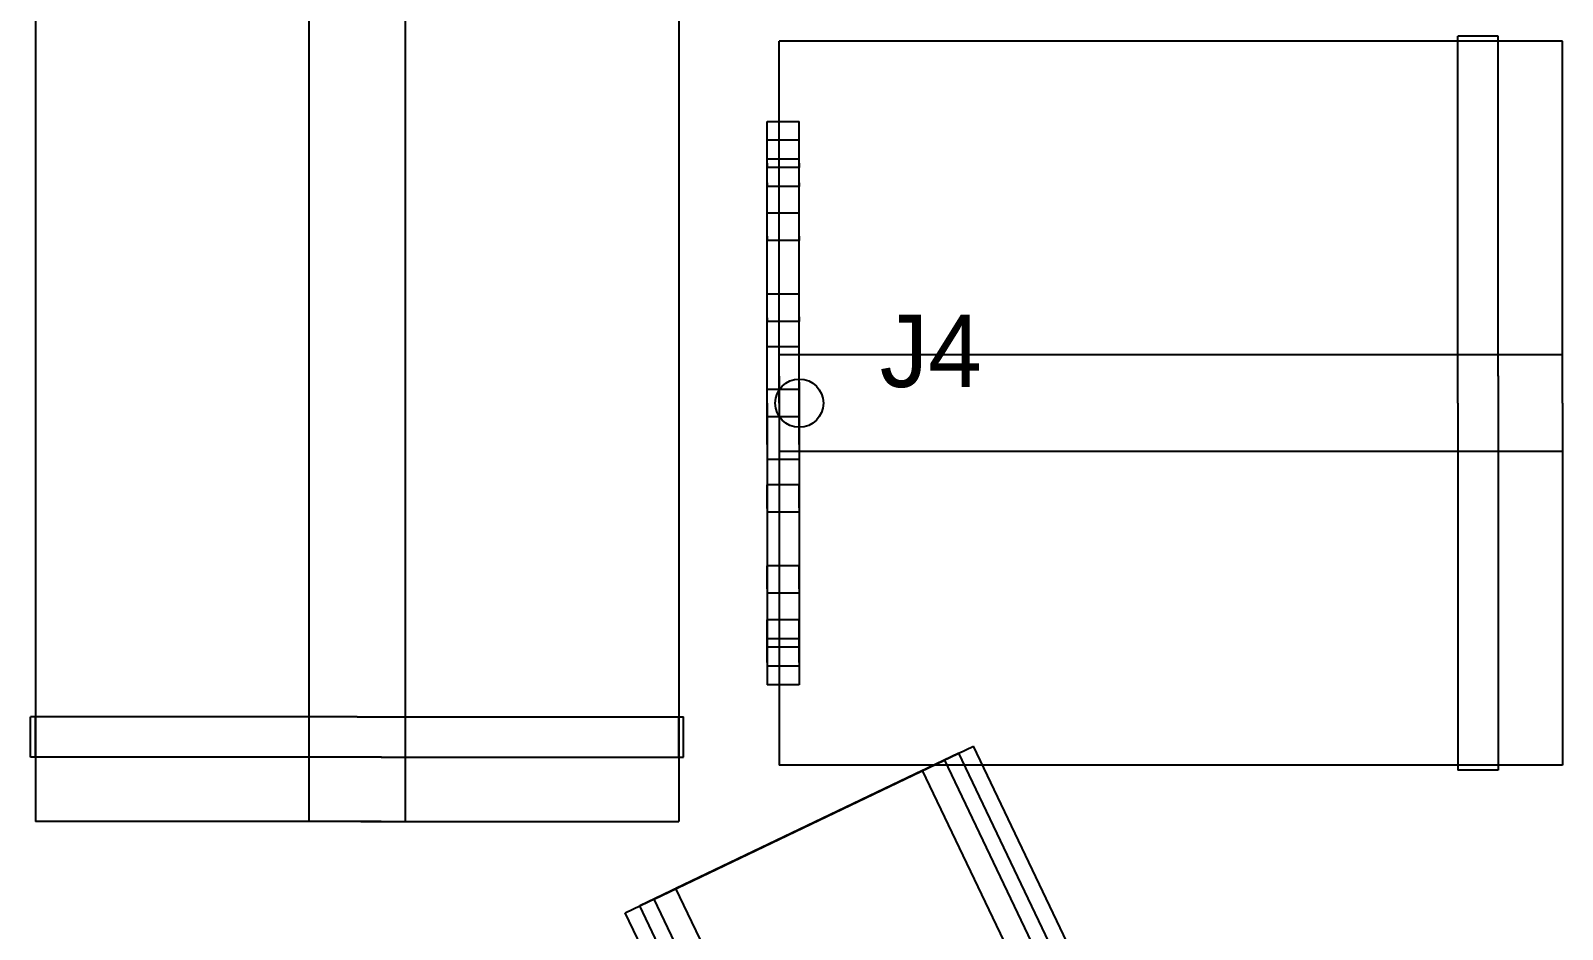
# Model space of a CAD drawing. Header units: millimetres. Extents: x -180 to 1414, y -663 to 972.
# Drawn here: x 504.4 to 694.9, y 334.6 to 446.3 of the extents above; entities that cross this region are included whole.
import ezdxf

# ---------------------------------------------------------------- set-up
doc = ezdxf.new("R2010")
doc.units = ezdxf.units.MM
doc.layers.add('AXIS_CENTRES', color=4, linetype='Continuous')
doc.layers.add('SIDE', color=8, linetype='Continuous')

msp = doc.modelspace()

# ---------------------------------------------------------------- linework, layer by layer
at = {"layer": 'AXIS_CENTRES'}
msp.add_circle((600, 400), 3, dxfattribs=at)
at = {"layer": 'SIDE'}
for p, q in [((505, 452), (505, 348)), ((539, 452), (539, 348)), ((551, 452), (551, 348)), ((585, 452), (585, 348)), ((597.5, 444.87), (597.5, 445)), ((694.9, 445), (597.5, 445)), ((597.5, 444.5), (597.5, 444.87)), ((597.5, 443.87), (597.5, 444.5)), ((597.5, 443), (597.5, 443.87)), ((681.9, 445.47), (681.9, 445.6)), ((686.9, 445.6), (681.9, 445.6)), ((681.9, 445.09), (681.9, 445.47)), ((681.9, 444.46), (681.9, 445.09)), ((681.9, 444.87), (681.9, 445)), ((686.9, 445), (681.9, 445)), ((681.9, 444.5), (681.9, 444.87)), ((681.9, 443.87), (681.9, 444.5)), ((681.9, 443.57), (681.9, 444.46)), ((681.9, 443), (681.9, 443.87)), ((686.9, 445.47), (686.9, 445.6)), ((686.9, 445.09), (686.9, 445.47)), ((686.9, 444.46), (686.9, 445.09)), ((686.9, 444.87), (686.9, 445)), ((686.9, 444.5), (686.9, 444.87)), ((686.9, 443.87), (686.9, 444.5)), ((686.9, 443.57), (686.9, 444.46)), ((686.9, 443), (686.9, 443.87)), ((694.9, 444.87), (694.9, 445)), ((694.9, 444.5), (694.9, 444.87)), ((694.9, 443.87), (694.9, 444.5)), ((694.9, 443), (694.9, 443.87)), ((597.5, 441.89), (597.5, 443)), ((681.9, 442.45), (681.9, 443.57)), ((681.9, 441.89), (681.9, 443)), ((681.9, 441.08), (681.9, 442.45)), ((686.9, 442.45), (686.9, 443.57)), ((686.9, 441.89), (686.9, 443)), ((686.9, 441.08), (686.9, 442.45)), ((694.9, 441.89), (694.9, 443)), ((597.5, 440.54), (597.5, 441.89)), ((597.5, 438.97), (597.5, 440.54)), ((681.9, 440.54), (681.9, 441.89)), ((681.9, 439.49), (681.9, 441.08)), ((681.9, 438.97), (681.9, 440.54)), ((686.9, 440.54), (686.9, 441.89)), ((686.9, 439.49), (686.9, 441.08)), ((686.9, 438.97), (686.9, 440.54)), ((694.9, 440.54), (694.9, 441.89)), ((694.9, 438.97), (694.9, 440.54)), ((597.5, 437.18), (597.5, 438.97)), ((681.9, 437.68), (681.9, 439.49)), ((681.9, 437.18), (681.9, 438.97)), ((686.9, 437.68), (686.9, 439.49)), ((686.9, 437.18), (686.9, 438.97)), ((694.9, 437.18), (694.9, 438.97)), ((597.5, 435.18), (597.5, 437.18)), ((681.9, 435.65), (681.9, 437.68)), ((681.9, 435.18), (681.9, 437.18)), ((686.9, 435.65), (686.9, 437.68)), ((686.9, 435.18), (686.9, 437.18)), ((694.9, 435.18), (694.9, 437.18)), ((596, 434.9), (596, 435)), ((596, 435), (600, 435)), ((596, 434.61), (596, 434.9)), ((596, 434.12), (596, 434.61)), ((597.5, 432.99), (597.5, 435.18)), ((600, 434.9), (600, 435)), ((600, 434.61), (600, 434.9)), ((600, 434.12), (600, 434.61)), ((681.9, 433.43), (681.9, 435.65)), ((681.9, 432.99), (681.9, 435.18)), ((686.9, 433.43), (686.9, 435.65)), ((686.9, 432.99), (686.9, 435.18)), ((694.9, 432.99), (694.9, 435.18)), ((596, 433.45), (596, 434.12)), ((596, 432.58), (596, 433.45)), ((596, 432.68), (596, 432.7)), ((600, 432.7), (596, 432.7)), ((596, 432.7), (596, 432.7)), ((596, 432.66), (596, 432.68)), ((596, 432.62), (596, 432.66)), ((596, 432.58), (596, 432.62)), ((596, 431.53), (596, 432.58)), ((596, 432.53), (596, 432.58)), ((596, 432.47), (596, 432.53)), ((596, 432.4), (596, 432.47)), ((597.5, 430.61), (597.5, 432.99)), ((600, 433.45), (600, 434.12)), ((600, 432.58), (600, 433.45)), ((600, 432.68), (600, 432.7)), ((600, 432.7), (600, 432.7)), ((600, 432.66), (600, 432.68)), ((600, 432.62), (600, 432.66)), ((600, 432.58), (600, 432.62)), ((600, 431.53), (600, 432.58)), ((600, 432.53), (600, 432.58)), ((600, 432.47), (600, 432.53)), ((600, 432.4), (600, 432.47)), ((681.9, 431.02), (681.9, 433.43)), ((681.9, 430.61), (681.9, 432.99)), ((686.9, 431.02), (686.9, 433.43)), ((686.9, 430.61), (686.9, 432.99)), ((694.9, 430.61), (694.9, 432.99)), ((596, 432.33), (596, 432.4)), ((596, 432.25), (596, 432.33)), ((596, 432.16), (596, 432.25)), ((596, 432.06), (596, 432.16)), ((596, 431.96), (596, 432.06)), ((596, 431.85), (596, 431.96)), ((596, 431.74), (596, 431.85)), ((596, 431.62), (596, 431.74)), ((596, 431.5), (596, 431.62)), ((596, 430.31), (596, 431.53)), ((596, 431.38), (596, 431.5)), ((596, 431.25), (596, 431.38)), ((596, 431.13), (596, 431.25)), ((596, 431), (596, 431.13)), ((596, 430.87), (596, 431)), ((596, 430.75), (596, 430.87)), ((596, 430.62), (596, 430.75)), ((596, 430.5), (596, 430.62)), ((597.5, 428.06), (597.5, 430.61)), ((600, 432.33), (600, 432.4)), ((600, 432.25), (600, 432.33)), ((600, 432.16), (600, 432.25)), ((600, 432.06), (600, 432.16)), ((600, 431.96), (600, 432.06)), ((600, 431.85), (600, 431.96)), ((600, 431.74), (600, 431.85)), ((600, 431.62), (600, 431.74)), ((600, 431.5), (600, 431.62)), ((600, 430.31), (600, 431.53)), ((600, 431.38), (600, 431.5)), ((600, 431.25), (600, 431.38)), ((600, 431.13), (600, 431.25)), ((600, 431), (600, 431.13)), ((600, 430.87), (600, 431)), ((600, 430.75), (600, 430.87)), ((600, 430.62), (600, 430.75)), ((600, 430.5), (600, 430.62)), ((681.9, 428.43), (681.9, 431.02)), ((681.9, 428.06), (681.9, 430.61)), ((686.9, 428.43), (686.9, 431.02)), ((686.9, 428.06), (686.9, 430.61)), ((694.9, 428.06), (694.9, 430.61)), ((596, 430.38), (596, 430.5)), ((596, 430.26), (596, 430.38)), ((596, 430.32), (596, 430.34)), ((600, 430.34), (596, 430.34)), ((596, 430.34), (596, 430.34)), ((596, 430.3), (596, 430.32)), ((596, 428.92), (596, 430.31)), ((596, 430.26), (596, 430.3)), ((596, 430.22), (596, 430.26)), ((596, 430.15), (596, 430.26)), ((596, 430.17), (596, 430.22)), ((596, 430.11), (596, 430.17)), ((596, 430.04), (596, 430.15)), ((596, 430.04), (596, 430.11)), ((596, 429.97), (596, 430.04)), ((596, 429.94), (596, 430.04)), ((596, 429.89), (596, 429.97)), ((596, 429.84), (596, 429.94)), ((596, 429.8), (596, 429.89)), ((596, 429.84), (596, 429.75)), ((596, 429.7), (596, 429.8)), ((596, 429.75), (596, 429.67)), ((596, 429.6), (596, 429.7)), ((596, 429.67), (596, 429.6)), ((596, 429.49), (596, 429.6)), ((596, 429.6), (596, 429.53)), ((596, 429.53), (596, 429.47)), ((596, 429.38), (596, 429.49)), ((596, 429.47), (596, 429.42)), ((596, 429.42), (596, 429.38)), ((596, 429.26), (596, 429.38)), ((596, 429.38), (596, 429.34)), ((596, 429.34), (596, 429.32)), ((596, 429.32), (596, 429.3)), ((600, 429.3), (596, 429.3)), ((596, 429.3), (596, 429.3)), ((596, 429.14), (596, 429.26)), ((596, 429.02), (596, 429.14)), ((596, 428.89), (596, 429.02)), ((596, 427.36), (596, 428.92)), ((596, 428.77), (596, 428.89)), ((596, 428.64), (596, 428.77)), ((596, 428.51), (596, 428.64)), ((600, 430.38), (600, 430.5)), ((600, 430.26), (600, 430.38)), ((600, 430.32), (600, 430.34)), ((600, 430.34), (600, 430.34)), ((600, 430.3), (600, 430.32)), ((600, 428.92), (600, 430.31)), ((600, 430.26), (600, 430.3)), ((600, 430.22), (600, 430.26)), ((600, 430.15), (600, 430.26)), ((600, 430.17), (600, 430.22)), ((600, 430.11), (600, 430.17)), ((600, 430.04), (600, 430.15)), ((600, 430.04), (600, 430.11)), ((600, 429.97), (600, 430.04)), ((600, 429.94), (600, 430.04)), ((600, 429.89), (600, 429.97)), ((600, 429.84), (600, 429.94)), ((600, 429.8), (600, 429.89)), ((600, 429.84), (600, 429.75)), ((600, 429.7), (600, 429.8)), ((600, 429.75), (600, 429.67)), ((600, 429.6), (600, 429.7)), ((600, 429.67), (600, 429.6)), ((600, 429.49), (600, 429.6)), ((600, 429.6), (600, 429.53)), ((600, 429.53), (600, 429.47)), ((600, 429.38), (600, 429.49)), ((600, 429.47), (600, 429.42)), ((600, 429.42), (600, 429.38)), ((600, 429.26), (600, 429.38)), ((600, 429.38), (600, 429.34)), ((600, 429.34), (600, 429.32)), ((600, 429.32), (600, 429.3)), ((600, 429.3), (600, 429.3)), ((600, 429.14), (600, 429.26)), ((600, 429.02), (600, 429.14)), ((600, 428.89), (600, 429.02)), ((600, 427.36), (600, 428.92)), ((600, 428.77), (600, 428.89)), ((600, 428.64), (600, 428.77)), ((600, 428.51), (600, 428.64)), ((596, 428.39), (596, 428.51)), ((596, 428.26), (596, 428.39)), ((596, 428.14), (596, 428.26)), ((596, 428.02), (596, 428.14)), ((596, 427.9), (596, 428.02)), ((596, 427.79), (596, 427.9)), ((596, 427.68), (596, 427.79)), ((596, 427.58), (596, 427.68)), ((596, 427.48), (596, 427.58)), ((596, 427.39), (596, 427.48)), ((596, 427.39), (596, 427.31)), ((596, 425.66), (596, 427.36)), ((596, 427.31), (596, 427.24)), ((596, 427.24), (596, 427.17)), ((596, 427.17), (596, 427.11)), ((596, 427.11), (596, 427.06)), ((596, 427.06), (596, 427.02)), ((596, 427.02), (596, 426.98)), ((596, 426.98), (596, 426.96)), ((596, 426.96), (596, 426.95)), ((596, 426.95), (596, 426.94)), ((600, 426.94), (596, 426.94)), ((597.5, 425.35), (597.5, 428.06)), ((600, 428.39), (600, 428.51)), ((600, 428.26), (600, 428.39)), ((600, 428.14), (600, 428.26)), ((600, 428.02), (600, 428.14)), ((600, 427.9), (600, 428.02)), ((600, 427.79), (600, 427.9)), ((600, 427.68), (600, 427.79)), ((600, 427.58), (600, 427.68)), ((600, 427.48), (600, 427.58)), ((600, 427.39), (600, 427.48)), ((600, 427.39), (600, 427.31)), ((600, 425.66), (600, 427.36)), ((600, 427.31), (600, 427.24)), ((600, 427.24), (600, 427.17)), ((600, 427.17), (600, 427.11)), ((600, 427.11), (600, 427.06)), ((600, 427.06), (600, 427.02)), ((600, 427.02), (600, 426.98)), ((600, 426.98), (600, 426.96)), ((600, 426.96), (600, 426.95)), ((600, 426.95), (600, 426.94)), ((681.9, 425.69), (681.9, 428.43)), ((681.9, 425.35), (681.9, 428.06)), ((686.9, 425.69), (686.9, 428.43)), ((686.9, 425.35), (686.9, 428.06)), ((694.9, 425.35), (694.9, 428.06)), ((596, 423.81), (596, 425.66)), ((597.5, 422.5), (597.5, 425.35)), ((600, 423.81), (600, 425.66)), ((681.9, 422.8), (681.9, 425.69)), ((681.9, 422.5), (681.9, 425.35)), ((686.9, 422.8), (686.9, 425.69)), ((686.9, 422.5), (686.9, 425.35)), ((694.9, 422.5), (694.9, 425.35)), ((596, 421.82), (596, 423.81)), ((596, 423.6), (596, 423.62)), ((600, 423.62), (596, 423.62)), ((596, 423.62), (596, 423.62)), ((596, 423.58), (596, 423.6)), ((596, 423.54), (596, 423.58)), ((596, 423.5), (596, 423.54)), ((596, 423.45), (596, 423.5)), ((596, 423.39), (596, 423.45)), ((596, 423.32), (596, 423.39)), ((596, 423.25), (596, 423.32)), ((596, 423.17), (596, 423.25)), ((596, 423.08), (596, 423.17)), ((596, 422.98), (596, 423.08)), ((596, 422.88), (596, 422.98)), ((600, 421.82), (600, 423.81)), ((600, 423.6), (600, 423.62)), ((600, 423.62), (600, 423.62)), ((600, 423.58), (600, 423.6)), ((600, 423.54), (600, 423.58)), ((600, 423.5), (600, 423.54)), ((600, 423.45), (600, 423.5)), ((600, 423.39), (600, 423.45)), ((600, 423.32), (600, 423.39)), ((600, 423.25), (600, 423.32)), ((600, 423.17), (600, 423.25)), ((600, 423.08), (600, 423.17)), ((600, 422.98), (600, 423.08)), ((600, 422.88), (600, 422.98)), ((596, 422.77), (596, 422.88)), ((596, 422.66), (596, 422.77)), ((596, 422.54), (596, 422.66)), ((596, 422.42), (596, 422.54)), ((596, 422.3), (596, 422.42)), ((596, 422.17), (596, 422.3)), ((596, 422.05), (596, 422.17)), ((596, 421.92), (596, 422.05)), ((596, 421.79), (596, 421.92)), ((596, 419.72), (596, 421.82)), ((596, 421.67), (596, 421.79)), ((596, 421.54), (596, 421.67)), ((596, 421.42), (596, 421.54)), ((596, 421.3), (596, 421.42)), ((596, 421.18), (596, 421.3)), ((596, 421.07), (596, 421.18)), ((596, 420.96), (596, 421.07)), ((597.5, 419.52), (597.5, 422.5)), ((600, 422.77), (600, 422.88)), ((600, 422.66), (600, 422.77)), ((600, 422.54), (600, 422.66)), ((600, 422.42), (600, 422.54)), ((600, 422.3), (600, 422.42)), ((600, 422.17), (600, 422.3)), ((600, 422.05), (600, 422.17)), ((600, 421.92), (600, 422.05)), ((600, 421.79), (600, 421.92)), ((600, 419.72), (600, 421.82)), ((600, 421.67), (600, 421.79)), ((600, 421.54), (600, 421.67)), ((600, 421.42), (600, 421.54)), ((600, 421.3), (600, 421.42)), ((600, 421.18), (600, 421.3)), ((600, 421.07), (600, 421.18)), ((600, 420.96), (600, 421.07)), ((681.9, 419.79), (681.9, 422.8)), ((681.9, 419.52), (681.9, 422.5)), ((686.9, 419.79), (686.9, 422.8)), ((686.9, 419.52), (686.9, 422.5)), ((694.9, 419.52), (694.9, 422.5)), ((596, 420.86), (596, 420.96)), ((596, 420.76), (596, 420.86)), ((596, 420.76), (596, 420.67)), ((596, 420.67), (596, 420.59)), ((596, 420.59), (596, 420.52)), ((596, 420.52), (596, 420.45)), ((596, 420.45), (596, 420.39)), ((596, 420.39), (596, 420.34)), ((596, 420.34), (596, 420.3)), ((596, 420.3), (596, 420.26)), ((596, 420.26), (596, 420.24)), ((596, 420.24), (596, 420.23)), ((596, 420.23), (596, 420.22)), ((600, 420.22), (596, 420.22)), ((596, 417.5), (596, 419.72)), ((597.5, 416.44), (597.5, 419.52)), ((600, 420.86), (600, 420.96)), ((600, 420.76), (600, 420.86)), ((600, 420.76), (600, 420.67)), ((600, 420.67), (600, 420.59)), ((600, 420.59), (600, 420.52)), ((600, 420.52), (600, 420.45)), ((600, 420.45), (600, 420.39)), ((600, 420.39), (600, 420.34)), ((600, 420.34), (600, 420.3)), ((600, 420.3), (600, 420.26)), ((600, 420.26), (600, 420.24)), ((600, 420.24), (600, 420.23)), ((600, 420.23), (600, 420.22)), ((600, 417.5), (600, 419.72)), ((681.9, 416.66), (681.9, 419.79)), ((681.9, 416.44), (681.9, 419.52)), ((686.9, 416.66), (686.9, 419.79)), ((686.9, 416.44), (686.9, 419.52)), ((694.9, 416.44), (694.9, 419.52)), ((596, 415.19), (596, 417.5)), ((600, 415.19), (600, 417.5)), ((597.5, 413.26), (597.5, 416.44)), ((681.9, 413.44), (681.9, 416.66)), ((681.9, 413.26), (681.9, 416.44)), ((686.9, 413.44), (686.9, 416.66)), ((686.9, 413.26), (686.9, 416.44)), ((694.9, 413.26), (694.9, 416.44)), ((596, 412.79), (596, 415.19)), ((596, 413.54), (596, 413.56)), ((600, 413.56), (596, 413.56)), ((596, 413.56), (596, 413.56)), ((596, 413.52), (596, 413.54)), ((596, 413.49), (596, 413.52)), ((596, 413.45), (596, 413.49)), ((596, 413.39), (596, 413.45)), ((596, 413.34), (596, 413.39)), ((600, 412.79), (600, 415.19)), ((600, 413.54), (600, 413.56)), ((600, 413.56), (600, 413.56)), ((600, 413.52), (600, 413.54)), ((600, 413.49), (600, 413.52)), ((600, 413.45), (600, 413.49)), ((600, 413.39), (600, 413.45)), ((600, 413.34), (600, 413.39)), ((681.9, 410.15), (681.9, 413.44)), ((686.9, 410.15), (686.9, 413.44)), ((596, 413.27), (596, 413.34)), ((596, 413.19), (596, 413.27)), ((596, 413.11), (596, 413.19)), ((596, 413.02), (596, 413.11)), ((596, 412.92), (596, 413.02)), ((596, 412.82), (596, 412.92)), ((596, 412.71), (596, 412.82)), ((596, 410.32), (596, 412.79)), ((596, 412.6), (596, 412.71)), ((596, 412.48), (596, 412.6)), ((596, 412.36), (596, 412.48)), ((596, 412.24), (596, 412.36)), ((596, 412.12), (596, 412.24)), ((596, 411.99), (596, 412.12)), ((596, 411.86), (596, 411.99)), ((596, 411.74), (596, 411.86)), ((596, 411.61), (596, 411.74)), ((596, 411.48), (596, 411.61)), ((596, 411.36), (596, 411.48)), ((597.5, 410.01), (597.5, 413.26)), ((600, 413.27), (600, 413.34)), ((600, 413.19), (600, 413.27)), ((600, 413.11), (600, 413.19)), ((600, 413.02), (600, 413.11)), ((600, 412.92), (600, 413.02)), ((600, 412.82), (600, 412.92)), ((600, 412.71), (600, 412.82)), ((600, 410.32), (600, 412.79)), ((600, 412.6), (600, 412.71)), ((600, 412.48), (600, 412.6)), ((600, 412.36), (600, 412.48)), ((600, 412.24), (600, 412.36)), ((600, 412.12), (600, 412.24)), ((600, 411.99), (600, 412.12)), ((600, 411.86), (600, 411.99)), ((600, 411.74), (600, 411.86)), ((600, 411.61), (600, 411.74)), ((600, 411.48), (600, 411.61)), ((600, 411.36), (600, 411.48)), ((681.9, 410.01), (681.9, 413.26)), ((686.9, 410.01), (686.9, 413.26)), ((694.9, 410.01), (694.9, 413.26)), ((596, 411.24), (596, 411.36)), ((596, 411.13), (596, 411.24)), ((596, 411.01), (596, 411.13)), ((596, 410.91), (596, 411.01)), ((596, 410.8), (596, 410.91)), ((596, 410.71), (596, 410.8)), ((596, 410.62), (596, 410.71)), ((596, 410.62), (596, 410.53)), ((596, 410.53), (596, 410.46)), ((596, 410.46), (596, 410.39)), ((596, 410.39), (596, 410.33)), ((596, 410.33), (596, 410.28)), ((596, 407.79), (596, 410.32)), ((596, 410.28), (596, 410.24)), ((596, 410.24), (596, 410.21)), ((596, 410.21), (596, 410.18)), ((596, 410.18), (596, 410.17)), ((596, 410.17), (596, 410.16)), ((600, 410.16), (596, 410.16)), ((597.5, 406.71), (597.5, 410.01)), ((600, 411.24), (600, 411.36)), ((600, 411.13), (600, 411.24)), ((600, 411.01), (600, 411.13)), ((600, 410.91), (600, 411.01)), ((600, 410.8), (600, 410.91)), ((600, 410.71), (600, 410.8)), ((600, 410.71), (600, 410.62)), ((600, 410.62), (600, 410.53)), ((600, 410.53), (600, 410.46)), ((600, 410.46), (600, 410.39)), ((600, 410.39), (600, 410.33)), ((600, 410.33), (600, 410.28)), ((600, 407.79), (600, 410.32)), ((600, 410.28), (600, 410.24)), ((600, 410.24), (600, 410.21)), ((600, 410.21), (600, 410.18)), ((600, 410.18), (600, 410.17)), ((600, 410.17), (600, 410.16)), ((681.9, 406.8), (681.9, 410.15)), ((681.9, 406.71), (681.9, 410.01)), ((686.9, 406.8), (686.9, 410.15)), ((686.9, 406.71), (686.9, 410.01)), ((694.9, 406.71), (694.9, 410.01)), ((596, 405.22), (596, 407.79)), ((600, 405.22), (600, 407.79)), ((600, 407), (596, 407)), ((596, 406.98), (596, 407)), ((596, 406.92), (596, 406.98)), ((596, 406.82), (596, 406.92)), ((596, 406.69), (596, 406.82)), ((596, 406.52), (596, 406.69)), ((596, 406.31), (596, 406.52)), ((596, 406.06), (596, 406.31)), ((596, 405.78), (596, 406.06)), ((596, 405.47), (596, 405.78)), ((597.5, 403.36), (597.5, 406.71)), ((597.5, 405.98), (597.5, 406)), ((694.9, 406), (597.5, 406)), ((597.5, 405.93), (597.5, 405.98)), ((597.5, 405.85), (597.5, 405.93)), ((597.5, 405.73), (597.5, 405.85)), ((600, 406.98), (600, 407)), ((600, 406.92), (600, 406.98)), ((600, 406.82), (600, 406.92)), ((600, 406.69), (600, 406.82)), ((600, 406.52), (600, 406.69)), ((600, 406.31), (600, 406.52)), ((600, 406.06), (600, 406.31)), ((600, 405.78), (600, 406.06)), ((600, 405.47), (600, 405.78)), ((681.9, 403.41), (681.9, 406.8)), ((681.9, 403.36), (681.9, 406.71)), ((686.9, 403.41), (686.9, 406.8)), ((686.9, 403.36), (686.9, 406.71)), ((694.9, 403.36), (694.9, 406.71)), ((694.9, 405.98), (694.9, 406)), ((694.9, 405.93), (694.9, 405.98)), ((694.9, 405.85), (694.9, 405.93)), ((694.9, 405.73), (694.9, 405.85)), ((596, 405.13), (596, 405.47)), ((596, 402.62), (596, 405.22)), ((596, 404.76), (596, 405.13)), ((596, 404.36), (596, 404.76)), ((596, 403.94), (596, 404.36)), ((596, 403.5), (596, 403.94)), ((597.5, 405.59), (597.5, 405.73)), ((597.5, 405.41), (597.5, 405.59)), ((597.5, 405.2), (597.5, 405.41)), ((597.5, 404.96), (597.5, 405.2)), ((597.5, 404.69), (597.5, 404.96)), ((597.5, 404.4), (597.5, 404.69)), ((597.5, 404.08), (597.5, 404.4)), ((597.5, 403.74), (597.5, 404.08)), ((600, 405.13), (600, 405.47)), ((600, 402.62), (600, 405.22)), ((600, 404.76), (600, 405.13)), ((600, 404.36), (600, 404.76)), ((600, 403.94), (600, 404.36)), ((600, 403.5), (600, 403.94)), ((694.9, 405.59), (694.9, 405.73)), ((694.9, 405.41), (694.9, 405.59)), ((694.9, 405.2), (694.9, 405.41)), ((694.9, 404.96), (694.9, 405.2)), ((694.9, 404.69), (694.9, 404.96)), ((694.9, 404.4), (694.9, 404.69)), ((694.9, 404.08), (694.9, 404.4)), ((694.9, 403.74), (694.9, 404.08)), ((596, 403.04), (596, 403.5)), ((596, 402.56), (596, 403.04)), ((596, 400), (596, 402.62)), ((596, 402.06), (596, 402.56)), ((596, 401.56), (596, 402.06)), ((597.5, 403.38), (597.5, 403.74)), ((597.5, 403), (597.5, 403.38)), ((597.5, 403.36), (597.5, 400)), ((597.5, 402.6), (597.5, 403)), ((597.5, 402.19), (597.5, 402.6)), ((597.5, 401.77), (597.5, 402.19)), ((600, 403.04), (600, 403.5)), ((600, 402.56), (600, 403.04)), ((600, 402.62), (600, 400)), ((600, 402.06), (600, 402.56)), ((600, 401.56), (600, 402.06)), ((681.9, 400), (681.9, 403.41)), ((681.9, 400), (681.9, 403.36)), ((686.9, 403.41), (686.9, 400)), ((686.9, 403.36), (686.9, 400)), ((694.9, 403.38), (694.9, 403.74)), ((694.9, 403), (694.9, 403.38)), ((694.9, 400), (694.9, 403.36)), ((694.9, 402.6), (694.9, 403)), ((694.9, 402.19), (694.9, 402.6)), ((694.9, 401.77), (694.9, 402.19)), ((596, 401.68), (596, 401.7)), ((600, 401.7), (596, 401.7)), ((596, 401.7), (596, 401.7)), ((596, 401.66), (596, 401.68)), ((596, 401.62), (596, 401.66)), ((596, 401.58), (596, 401.62)), ((596, 401.53), (596, 401.58)), ((596, 401.04), (596, 401.56)), ((596, 401.47), (596, 401.53)), ((596, 401.4), (596, 401.47)), ((596, 401.33), (596, 401.4)), ((596, 401.25), (596, 401.33)), ((596, 401.16), (596, 401.25)), ((596, 401.06), (596, 401.16)), ((596, 400.96), (596, 401.06)), ((596, 400.52), (596, 401.04)), ((596, 400.85), (596, 400.96)), ((596, 400.74), (596, 400.85)), ((596, 400.62), (596, 400.74)), ((596, 400.5), (596, 400.62)), ((596, 400), (596, 400.52)), ((596, 400.38), (596, 400.5)), ((596, 400.25), (596, 400.38)), ((596, 400.13), (596, 400.25)), ((596, 400), (596, 400.13)), ((597.5, 401.34), (597.5, 401.77)), ((597.5, 400.89), (597.5, 401.34)), ((597.5, 400.45), (597.5, 400.89)), ((597.5, 400), (597.5, 400.45)), ((600, 401.68), (600, 401.7)), ((600, 401.7), (600, 401.7)), ((600, 401.66), (600, 401.68)), ((600, 401.62), (600, 401.66)), ((600, 401.58), (600, 401.62)), ((600, 401.53), (600, 401.58)), ((600, 401.04), (600, 401.56)), ((600, 401.47), (600, 401.53)), ((600, 401.4), (600, 401.47)), ((600, 401.33), (600, 401.4)), ((600, 401.25), (600, 401.33)), ((600, 401.16), (600, 401.25)), ((600, 401.06), (600, 401.16)), ((600, 400.96), (600, 401.06)), ((600, 400.52), (600, 401.04)), ((600, 400.85), (600, 400.96)), ((600, 400.74), (600, 400.85)), ((600, 400.62), (600, 400.74)), ((600, 400.5), (600, 400.62)), ((600, 400), (600, 400.52)), ((600, 400.38), (600, 400.5)), ((600, 400.25), (600, 400.38)), ((600, 400.13), (600, 400.25)), ((600, 400), (600, 400.13)), ((694.9, 401.34), (694.9, 401.77)), ((694.9, 400.89), (694.9, 401.34)), ((694.9, 400.45), (694.9, 400.89)), ((694.9, 400), (694.9, 400.45)), ((596, 400), (596, 397.38)), ((596, 399.87), (596, 400)), ((596, 399.48), (596, 400)), ((596, 399.75), (596, 399.87)), ((596, 399.62), (596, 399.75)), ((596, 399.5), (596, 399.62)), ((596, 399.38), (596, 399.5)), ((596, 398.96), (596, 399.48)), ((596, 399.26), (596, 399.38)), ((596, 399.15), (596, 399.26)), ((596, 399.04), (596, 399.15)), ((596, 398.94), (596, 399.04)), ((596, 398.44), (596, 398.96)), ((596, 398.84), (596, 398.94)), ((596, 398.84), (596, 398.75)), ((596, 398.75), (596, 398.67)), ((596, 398.67), (596, 398.6)), ((596, 398.6), (596, 398.53)), ((596, 398.53), (596, 398.47)), ((596, 398.47), (596, 398.42)), ((596, 397.94), (596, 398.44)), ((596, 398.42), (596, 398.38)), ((596, 398.38), (596, 398.34)), ((596, 398.34), (596, 398.32)), ((596, 398.32), (596, 398.3)), ((600, 398.3), (596, 398.3)), ((596, 398.3), (596, 398.3)), ((597.5, 400), (597.5, 396.64)), ((597.5, 400), (597.5, 399.55)), ((597.5, 399.55), (597.5, 399.11)), ((597.5, 399.11), (597.5, 398.66)), ((597.5, 398.66), (597.5, 398.23)), ((597.5, 398.23), (597.5, 397.81)), ((600, 400), (600, 397.38)), ((600, 399.87), (600, 400)), ((600, 399.48), (600, 400)), ((600, 399.75), (600, 399.87)), ((600, 399.62), (600, 399.75)), ((600, 399.5), (600, 399.62)), ((600, 399.38), (600, 399.5)), ((600, 398.96), (600, 399.48)), ((600, 399.26), (600, 399.38)), ((600, 399.15), (600, 399.26)), ((600, 399.04), (600, 399.15)), ((600, 398.94), (600, 399.04)), ((600, 398.44), (600, 398.96)), ((600, 398.84), (600, 398.94)), ((600, 398.75), (600, 398.84)), ((600, 398.75), (600, 398.67)), ((600, 398.67), (600, 398.6)), ((600, 398.6), (600, 398.53)), ((600, 398.53), (600, 398.47)), ((600, 398.47), (600, 398.42)), ((600, 397.94), (600, 398.44)), ((600, 398.42), (600, 398.38)), ((600, 398.38), (600, 398.34)), ((600, 398.34), (600, 398.32)), ((600, 398.32), (600, 398.3)), ((600, 398.3), (600, 398.3)), ((681.9, 400), (681.9, 396.59)), ((681.9, 400), (681.9, 396.64)), ((686.9, 400), (686.9, 396.59)), ((686.9, 400), (686.9, 396.64)), ((694.9, 400), (694.9, 396.64)), ((694.9, 400), (694.9, 399.55)), ((694.9, 399.55), (694.9, 399.11)), ((694.9, 399.11), (694.9, 398.66)), ((694.9, 398.66), (694.9, 398.23)), ((694.9, 398.23), (694.9, 397.81)), ((596, 397.44), (596, 397.94)), ((596, 396.96), (596, 397.44)), ((596, 397.38), (596, 394.78)), ((596, 396.5), (596, 396.96)), ((596, 396.06), (596, 396.5)), ((597.5, 397.81), (597.5, 397.4)), ((597.5, 397.4), (597.5, 397)), ((597.5, 397), (597.5, 396.62)), ((597.5, 396.64), (597.5, 393.29)), ((597.5, 396.62), (597.5, 396.26)), ((597.5, 396.26), (597.5, 395.92)), ((600, 397.44), (600, 397.94)), ((600, 396.96), (600, 397.44)), ((600, 397.38), (600, 394.78)), ((600, 396.5), (600, 396.96)), ((600, 396.06), (600, 396.5)), ((681.9, 396.64), (681.9, 393.29)), ((681.9, 396.59), (681.9, 393.2)), ((686.9, 396.64), (686.9, 393.29)), ((686.9, 396.59), (686.9, 393.2)), ((694.9, 397.81), (694.9, 397.4)), ((694.9, 397.4), (694.9, 397)), ((694.9, 397), (694.9, 396.62)), ((694.9, 396.64), (694.9, 393.29)), ((694.9, 396.62), (694.9, 396.26)), ((694.9, 396.26), (694.9, 395.92)), ((596, 395.64), (596, 396.06)), ((596, 395.24), (596, 395.64)), ((596, 394.87), (596, 395.24)), ((596, 394.87), (596, 394.53)), ((596, 394.78), (596, 392.21)), ((596, 394.53), (596, 394.22)), ((597.5, 395.92), (597.5, 395.6)), ((597.5, 395.6), (597.5, 395.31)), ((597.5, 395.31), (597.5, 395.04)), ((597.5, 395.04), (597.5, 394.8)), ((597.5, 394.8), (597.5, 394.59)), ((597.5, 394.59), (597.5, 394.41)), ((597.5, 394.41), (597.5, 394.27)), ((600, 395.64), (600, 396.06)), ((600, 395.24), (600, 395.64)), ((600, 394.87), (600, 395.24)), ((600, 394.87), (600, 394.53)), ((600, 394.78), (600, 392.21)), ((600, 394.53), (600, 394.22)), ((694.9, 395.92), (694.9, 395.6)), ((694.9, 395.6), (694.9, 395.31)), ((694.9, 395.31), (694.9, 395.04)), ((694.9, 395.04), (694.9, 394.8)), ((694.9, 394.8), (694.9, 394.59)), ((694.9, 394.59), (694.9, 394.41)), ((694.9, 394.41), (694.9, 394.27)), ((596, 394.22), (596, 393.94)), ((596, 393.94), (596, 393.69)), ((596, 393.69), (596, 393.48)), ((596, 393.48), (596, 393.31)), ((596, 393.31), (596, 393.18)), ((596, 393.18), (596, 393.08)), ((596, 393.08), (596, 393.02)), ((596, 393.02), (596, 393)), ((600, 393), (596, 393)), ((597.5, 394.27), (597.5, 394.15)), ((597.5, 394.15), (597.5, 394.07)), ((597.5, 394.07), (597.5, 394.02)), ((597.5, 394.02), (597.5, 394)), ((694.9, 394), (597.5, 394)), ((597.5, 393.29), (597.5, 389.99)), ((600, 394.22), (600, 393.94)), ((600, 393.94), (600, 393.69)), ((600, 393.69), (600, 393.48)), ((600, 393.48), (600, 393.31)), ((600, 393.31), (600, 393.18)), ((600, 393.18), (600, 393.08)), ((600, 393.08), (600, 393.02)), ((600, 393.02), (600, 393)), ((681.9, 393.29), (681.9, 389.99)), ((681.9, 393.2), (681.9, 389.85)), ((686.9, 393.29), (686.9, 389.99)), ((686.9, 393.2), (686.9, 389.85)), ((694.9, 394.27), (694.9, 394.15)), ((694.9, 394.15), (694.9, 394.07)), ((694.9, 394.07), (694.9, 394.02)), ((694.9, 394.02), (694.9, 394)), ((694.9, 393.29), (694.9, 389.99)), ((596, 392.21), (596, 389.68)), ((600, 392.21), (600, 389.68)), ((600, 389.84), (596, 389.84)), ((596, 389.83), (596, 389.84)), ((596, 389.82), (596, 389.83)), ((596, 389.79), (596, 389.82)), ((596, 389.76), (596, 389.79)), ((596, 389.72), (596, 389.76)), ((596, 389.67), (596, 389.72)), ((596, 389.68), (596, 387.21)), ((596, 389.61), (596, 389.67)), ((596, 389.54), (596, 389.61)), ((596, 389.47), (596, 389.54)), ((596, 389.38), (596, 389.47)), ((596, 389.29), (596, 389.38)), ((596, 389.2), (596, 389.29)), ((596, 389.09), (596, 389.2)), ((596, 388.99), (596, 389.09)), ((596, 388.87), (596, 388.99)), ((596, 388.76), (596, 388.87)), ((596, 388.64), (596, 388.76)), ((596, 388.52), (596, 388.64)), ((597.5, 389.99), (597.5, 386.74)), ((600, 389.83), (600, 389.84)), ((600, 389.82), (600, 389.83)), ((600, 389.79), (600, 389.82)), ((600, 389.76), (600, 389.79)), ((600, 389.72), (600, 389.76)), ((600, 389.67), (600, 389.72)), ((600, 389.68), (600, 387.21)), ((600, 389.61), (600, 389.67)), ((600, 389.54), (600, 389.61)), ((600, 389.47), (600, 389.54)), ((600, 389.38), (600, 389.47)), ((600, 389.29), (600, 389.38)), ((600, 389.2), (600, 389.29)), ((600, 389.09), (600, 389.2)), ((600, 388.99), (600, 389.09)), ((600, 388.87), (600, 388.99)), ((600, 388.76), (600, 388.87)), ((600, 388.64), (600, 388.76)), ((600, 388.52), (600, 388.64)), ((681.9, 389.99), (681.9, 386.74)), ((681.9, 389.85), (681.9, 386.56)), ((686.9, 389.99), (686.9, 386.74)), ((686.9, 389.85), (686.9, 386.56)), ((694.9, 389.99), (694.9, 386.74)), ((596, 388.39), (596, 388.52)), ((596, 388.26), (596, 388.39)), ((596, 388.14), (596, 388.26)), ((596, 388.01), (596, 388.14)), ((596, 387.88), (596, 388.01)), ((596, 387.76), (596, 387.88)), ((596, 387.64), (596, 387.76)), ((596, 387.52), (596, 387.64)), ((596, 387.4), (596, 387.52)), ((596, 387.29), (596, 387.4)), ((596, 387.18), (596, 387.29)), ((596, 387.21), (596, 384.81)), ((596, 387.08), (596, 387.18)), ((596, 386.98), (596, 387.08)), ((596, 386.89), (596, 386.98)), ((596, 386.89), (596, 386.81)), ((596, 386.81), (596, 386.73)), ((596, 386.73), (596, 386.66)), ((597.5, 386.74), (597.5, 383.56)), ((600, 388.39), (600, 388.52)), ((600, 388.26), (600, 388.39)), ((600, 388.14), (600, 388.26)), ((600, 388.01), (600, 388.14)), ((600, 387.88), (600, 388.01)), ((600, 387.76), (600, 387.88)), ((600, 387.64), (600, 387.76)), ((600, 387.52), (600, 387.64)), ((600, 387.4), (600, 387.52)), ((600, 387.29), (600, 387.4)), ((600, 387.18), (600, 387.29)), ((600, 387.21), (600, 384.81)), ((600, 387.08), (600, 387.18)), ((600, 386.98), (600, 387.08)), ((600, 386.98), (600, 386.89)), ((600, 386.89), (600, 386.81)), ((600, 386.81), (600, 386.73)), ((600, 386.73), (600, 386.66)), ((681.9, 386.74), (681.9, 383.56)), ((686.9, 386.74), (686.9, 383.56)), ((694.9, 386.74), (694.9, 383.56)), ((596, 386.66), (596, 386.61)), ((596, 386.61), (596, 386.55)), ((596, 386.55), (596, 386.51)), ((596, 386.51), (596, 386.48)), ((596, 386.48), (596, 386.46)), ((596, 386.46), (596, 386.44)), ((600, 386.44), (596, 386.44)), ((596, 386.44), (596, 386.44)), ((596, 384.81), (596, 382.5)), ((600, 386.66), (600, 386.61)), ((600, 386.61), (600, 386.55)), ((600, 386.55), (600, 386.51)), ((600, 386.51), (600, 386.48)), ((600, 386.48), (600, 386.46)), ((600, 386.46), (600, 386.44)), ((600, 386.44), (600, 386.44)), ((600, 384.81), (600, 382.5)), ((681.9, 386.56), (681.9, 383.34)), ((686.9, 386.56), (686.9, 383.34)), ((597.5, 383.56), (597.5, 380.48)), ((681.9, 383.56), (681.9, 380.48)), ((681.9, 383.34), (681.9, 380.21)), ((686.9, 383.56), (686.9, 380.48)), ((686.9, 383.34), (686.9, 380.21)), ((694.9, 383.56), (694.9, 380.48)), ((596, 382.5), (596, 380.28)), ((600, 382.5), (600, 380.28)), ((596, 380.28), (596, 378.18)), ((600, 379.78), (596, 379.78)), ((596, 379.77), (596, 379.78)), ((596, 379.76), (596, 379.77)), ((596, 379.74), (596, 379.76)), ((596, 379.7), (596, 379.74)), ((596, 379.66), (596, 379.7)), ((596, 379.61), (596, 379.66)), ((596, 379.55), (596, 379.61)), ((596, 379.48), (596, 379.55)), ((596, 379.41), (596, 379.48)), ((596, 379.33), (596, 379.41)), ((596, 379.24), (596, 379.33)), ((596, 379.14), (596, 379.24)), ((596, 379.04), (596, 379.14)), ((597.5, 380.48), (597.5, 377.5)), ((600, 380.28), (600, 378.18)), ((600, 379.77), (600, 379.78)), ((600, 379.76), (600, 379.77)), ((600, 379.74), (600, 379.76)), ((600, 379.7), (600, 379.74)), ((600, 379.66), (600, 379.7)), ((600, 379.61), (600, 379.66)), ((600, 379.55), (600, 379.61)), ((600, 379.48), (600, 379.55)), ((600, 379.41), (600, 379.48)), ((600, 379.33), (600, 379.41)), ((600, 379.24), (600, 379.33)), ((600, 379.14), (600, 379.24)), ((600, 379.04), (600, 379.14)), ((681.9, 380.48), (681.9, 377.5)), ((681.9, 380.21), (681.9, 377.2)), ((686.9, 380.48), (686.9, 377.5)), ((686.9, 380.21), (686.9, 377.2)), ((694.9, 380.48), (694.9, 377.5)), ((596, 378.93), (596, 379.04)), ((596, 378.82), (596, 378.93)), ((596, 378.7), (596, 378.82)), ((596, 378.58), (596, 378.7)), ((596, 378.46), (596, 378.58)), ((596, 378.33), (596, 378.46)), ((596, 378.21), (596, 378.33)), ((596, 378.08), (596, 378.21)), ((596, 378.18), (596, 376.19)), ((596, 377.95), (596, 378.08)), ((596, 377.83), (596, 377.95)), ((596, 377.7), (596, 377.83)), ((596, 377.58), (596, 377.7)), ((596, 377.46), (596, 377.58)), ((596, 377.34), (596, 377.46)), ((596, 377.23), (596, 377.34)), ((596, 377.12), (596, 377.23)), ((597.5, 377.5), (597.5, 374.65)), ((600, 378.93), (600, 379.04)), ((600, 378.82), (600, 378.93)), ((600, 378.7), (600, 378.82)), ((600, 378.58), (600, 378.7)), ((600, 378.46), (600, 378.58)), ((600, 378.33), (600, 378.46)), ((600, 378.21), (600, 378.33)), ((600, 378.08), (600, 378.21)), ((600, 378.18), (600, 376.19)), ((600, 377.95), (600, 378.08)), ((600, 377.83), (600, 377.95)), ((600, 377.7), (600, 377.83)), ((600, 377.58), (600, 377.7)), ((600, 377.46), (600, 377.58)), ((600, 377.34), (600, 377.46)), ((600, 377.23), (600, 377.34)), ((600, 377.12), (600, 377.23)), ((681.9, 377.5), (681.9, 374.65)), ((681.9, 377.2), (681.9, 374.31)), ((686.9, 377.5), (686.9, 374.65)), ((686.9, 377.2), (686.9, 374.31)), ((694.9, 377.5), (694.9, 374.65)), ((596, 377.02), (596, 377.12)), ((596, 376.92), (596, 377.02)), ((596, 376.92), (596, 376.83)), ((596, 376.83), (596, 376.75)), ((596, 376.75), (596, 376.68)), ((596, 376.68), (596, 376.61)), ((596, 376.61), (596, 376.55)), ((596, 376.55), (596, 376.5)), ((596, 376.5), (596, 376.46)), ((596, 376.46), (596, 376.42)), ((596, 376.42), (596, 376.4)), ((596, 376.4), (596, 376.38)), ((600, 376.38), (596, 376.38)), ((596, 376.38), (596, 376.38)), ((596, 376.19), (596, 374.34)), ((600, 377.02), (600, 377.12)), ((600, 376.92), (600, 377.02)), ((600, 376.92), (600, 376.83)), ((600, 376.83), (600, 376.75)), ((600, 376.75), (600, 376.68)), ((600, 376.68), (600, 376.61)), ((600, 376.61), (600, 376.55)), ((600, 376.55), (600, 376.5)), ((600, 376.5), (600, 376.46)), ((600, 376.46), (600, 376.42)), ((600, 376.42), (600, 376.4)), ((600, 376.4), (600, 376.38)), ((600, 376.38), (600, 376.38)), ((600, 376.19), (600, 374.34)), ((596, 374.34), (596, 372.64)), ((597.5, 374.65), (597.5, 371.94)), ((600, 374.34), (600, 372.64)), ((681.9, 374.65), (681.9, 371.94)), ((681.9, 374.31), (681.9, 371.57)), ((686.9, 374.65), (686.9, 371.94)), ((686.9, 374.31), (686.9, 371.57)), ((694.9, 374.65), (694.9, 371.94)), ((600, 373.06), (596, 373.06)), ((596, 373.05), (596, 373.06)), ((596, 373.04), (596, 373.05)), ((596, 373.02), (596, 373.04)), ((596, 372.98), (596, 373.02)), ((596, 372.94), (596, 372.98)), ((596, 372.89), (596, 372.94)), ((596, 372.83), (596, 372.89)), ((596, 372.76), (596, 372.83)), ((596, 372.69), (596, 372.76)), ((596, 372.61), (596, 372.69)), ((596, 372.64), (596, 371.08)), ((596, 372.52), (596, 372.61)), ((596, 372.42), (596, 372.52)), ((596, 372.32), (596, 372.42)), ((596, 372.21), (596, 372.32)), ((596, 372.1), (596, 372.21)), ((596, 371.98), (596, 372.1)), ((596, 371.86), (596, 371.98)), ((596, 371.74), (596, 371.86)), ((596, 371.61), (596, 371.74)), ((596, 371.49), (596, 371.61)), ((596, 371.36), (596, 371.49)), ((597.5, 371.94), (597.5, 369.39)), ((600, 373.05), (600, 373.06)), ((600, 373.04), (600, 373.05)), ((600, 373.02), (600, 373.04)), ((600, 372.98), (600, 373.02)), ((600, 372.94), (600, 372.98)), ((600, 372.89), (600, 372.94)), ((600, 372.83), (600, 372.89)), ((600, 372.76), (600, 372.83)), ((600, 372.69), (600, 372.76)), ((600, 372.61), (600, 372.69)), ((600, 372.64), (600, 371.08)), ((600, 372.52), (600, 372.61)), ((600, 372.42), (600, 372.52)), ((600, 372.32), (600, 372.42)), ((600, 372.21), (600, 372.32)), ((600, 372.1), (600, 372.21)), ((600, 371.98), (600, 372.1)), ((600, 371.86), (600, 371.98)), ((600, 371.74), (600, 371.86)), ((600, 371.61), (600, 371.74)), ((600, 371.49), (600, 371.61)), ((600, 371.36), (600, 371.49)), ((681.9, 371.94), (681.9, 369.39)), ((681.9, 371.57), (681.9, 368.98)), ((686.9, 371.94), (686.9, 369.39)), ((686.9, 371.57), (686.9, 368.98)), ((694.9, 371.94), (694.9, 369.39)), ((596, 371.23), (596, 371.36)), ((596, 371.11), (596, 371.23)), ((596, 370.98), (596, 371.11)), ((596, 371.08), (596, 369.69)), ((596, 370.86), (596, 370.98)), ((596, 370.74), (596, 370.86)), ((596, 370.62), (596, 370.74)), ((596, 370.68), (596, 370.7)), ((600, 370.7), (596, 370.7)), ((596, 370.7), (596, 370.7)), ((596, 370.66), (596, 370.68)), ((596, 370.62), (596, 370.66)), ((596, 370.51), (596, 370.62)), ((596, 370.58), (596, 370.62)), ((596, 370.53), (596, 370.58)), ((596, 370.47), (596, 370.53)), ((596, 370.4), (596, 370.51)), ((596, 370.4), (596, 370.47)), ((596, 370.3), (596, 370.4)), ((596, 370.33), (596, 370.4)), ((596, 370.25), (596, 370.33)), ((596, 370.2), (596, 370.3)), ((596, 370.16), (596, 370.25)), ((596, 370.2), (596, 370.11)), ((596, 370.06), (596, 370.16)), ((596, 370.11), (596, 370.03)), ((596, 369.96), (596, 370.06)), ((596, 370.03), (596, 369.96)), ((596, 369.96), (596, 369.89)), ((596, 369.85), (596, 369.96)), ((596, 369.89), (596, 369.83)), ((596, 369.74), (596, 369.85)), ((596, 369.83), (596, 369.78)), ((596, 369.78), (596, 369.74)), ((596, 369.74), (596, 369.7)), ((596, 369.62), (596, 369.74)), ((596, 369.7), (596, 369.68)), ((596, 369.69), (596, 368.47)), ((596, 369.68), (596, 369.66)), ((600, 369.66), (596, 369.66)), ((596, 369.66), (596, 369.66)), ((596, 369.5), (596, 369.62)), ((600, 371.23), (600, 371.36)), ((600, 371.11), (600, 371.23)), ((600, 370.98), (600, 371.11)), ((600, 371.08), (600, 369.69)), ((600, 370.86), (600, 370.98)), ((600, 370.74), (600, 370.86)), ((600, 370.62), (600, 370.74)), ((600, 370.68), (600, 370.7)), ((600, 370.7), (600, 370.7)), ((600, 370.66), (600, 370.68)), ((600, 370.62), (600, 370.66)), ((600, 370.51), (600, 370.62)), ((600, 370.58), (600, 370.62)), ((600, 370.53), (600, 370.58)), ((600, 370.47), (600, 370.53)), ((600, 370.4), (600, 370.51)), ((600, 370.4), (600, 370.47)), ((600, 370.3), (600, 370.4)), ((600, 370.33), (600, 370.4)), ((600, 370.25), (600, 370.33)), ((600, 370.2), (600, 370.3)), ((600, 370.16), (600, 370.25)), ((600, 370.2), (600, 370.11)), ((600, 370.06), (600, 370.16)), ((600, 370.11), (600, 370.03)), ((600, 369.96), (600, 370.06)), ((600, 370.03), (600, 369.96)), ((600, 369.96), (600, 369.89)), ((600, 369.85), (600, 369.96)), ((600, 369.89), (600, 369.83)), ((600, 369.74), (600, 369.85)), ((600, 369.83), (600, 369.78)), ((600, 369.78), (600, 369.74)), ((600, 369.74), (600, 369.7)), ((600, 369.62), (600, 369.74)), ((600, 369.7), (600, 369.68)), ((600, 369.69), (600, 368.47)), ((600, 369.68), (600, 369.66)), ((600, 369.66), (600, 369.66)), ((600, 369.5), (600, 369.62)), ((596, 369.38), (596, 369.5)), ((596, 369.25), (596, 369.38)), ((596, 369.13), (596, 369.25)), ((596, 369), (596, 369.13)), ((596, 368.87), (596, 369)), ((596, 368.75), (596, 368.87)), ((596, 368.62), (596, 368.75)), ((596, 368.5), (596, 368.62)), ((596, 368.38), (596, 368.5)), ((596, 368.47), (596, 367.42)), ((596, 368.26), (596, 368.38)), ((596, 368.15), (596, 368.26)), ((596, 368.04), (596, 368.15)), ((596, 367.94), (596, 368.04)), ((596, 367.84), (596, 367.94)), ((596, 367.75), (596, 367.84)), ((596, 367.75), (596, 367.67)), ((596, 367.67), (596, 367.6)), ((597.5, 369.39), (597.5, 367.01)), ((600, 369.38), (600, 369.5)), ((600, 369.25), (600, 369.38)), ((600, 369.13), (600, 369.25)), ((600, 369), (600, 369.13)), ((600, 368.87), (600, 369)), ((600, 368.75), (600, 368.87)), ((600, 368.62), (600, 368.75)), ((600, 368.5), (600, 368.62)), ((600, 368.38), (600, 368.5)), ((600, 368.47), (600, 367.42)), ((600, 368.26), (600, 368.38)), ((600, 368.15), (600, 368.26)), ((600, 368.04), (600, 368.15)), ((600, 367.94), (600, 368.04)), ((600, 367.84), (600, 367.94)), ((600, 367.75), (600, 367.84)), ((600, 367.75), (600, 367.67)), ((600, 367.67), (600, 367.6)), ((681.9, 369.39), (681.9, 367.01)), ((681.9, 368.98), (681.9, 366.57)), ((686.9, 369.39), (686.9, 367.01)), ((686.9, 368.98), (686.9, 366.57)), ((694.9, 369.39), (694.9, 367.01)), ((596, 367.6), (596, 367.53)), ((596, 367.53), (596, 367.47)), ((596, 367.47), (596, 367.42)), ((596, 367.42), (596, 366.55)), ((596, 367.42), (596, 367.38)), ((596, 367.38), (596, 367.34)), ((596, 367.34), (596, 367.32)), ((596, 367.32), (596, 367.3)), ((600, 367.3), (596, 367.3)), ((596, 367.3), (596, 367.3)), ((596, 366.55), (596, 365.88)), ((596, 365.88), (596, 365.39)), ((597.5, 367.01), (597.5, 364.82)), ((600, 367.6), (600, 367.53)), ((600, 367.53), (600, 367.47)), ((600, 367.47), (600, 367.42)), ((600, 367.42), (600, 366.55)), ((600, 367.42), (600, 367.38)), ((600, 367.38), (600, 367.34)), ((600, 367.34), (600, 367.32)), ((600, 367.32), (600, 367.3)), ((600, 367.3), (600, 367.3)), ((600, 366.55), (600, 365.88)), ((600, 365.88), (600, 365.39)), ((681.9, 367.01), (681.9, 364.82)), ((681.9, 366.57), (681.9, 364.35)), ((686.9, 367.01), (686.9, 364.82)), ((686.9, 366.57), (686.9, 364.35)), ((694.9, 367.01), (694.9, 364.82)), ((596, 365.39), (596, 365.1)), ((596, 365.1), (596, 365)), ((600, 365), (596, 365)), ((597.5, 364.82), (597.5, 362.82)), ((600, 365.39), (600, 365.1)), ((600, 365.1), (600, 365)), ((681.9, 364.82), (681.9, 362.82)), ((681.9, 364.35), (681.9, 362.32)), ((686.9, 364.82), (686.9, 362.82)), ((686.9, 364.35), (686.9, 362.32)), ((694.9, 364.82), (694.9, 362.82)), ((597.5, 362.82), (597.5, 361.03)), ((681.9, 362.82), (681.9, 361.03)), ((681.9, 362.32), (681.9, 360.51)), ((686.9, 362.82), (686.9, 361.03)), ((686.9, 362.32), (686.9, 360.51)), ((694.9, 362.82), (694.9, 361.03)), ((504.51, 361), (504.4, 361)), ((504.4, 356), (504.4, 361)), ((504.85, 361), (504.51, 361)), ((505.42, 361), (504.85, 361)), ((505.11, 361), (505, 361)), ((505, 356), (505, 361)), ((505.45, 361), (505.11, 361)), ((506.2, 361), (505.42, 361)), ((506, 361), (505.45, 361)), ((506.78, 361), (506, 361)), ((507.21, 361), (506.2, 361)), ((507.77, 361), (506.78, 361)), ((508.42, 361), (507.21, 361)), ((508.96, 361), (507.77, 361)), ((509.84, 361), (508.42, 361)), ((510.36, 361), (508.96, 361)), ((511.45, 361), (509.84, 361)), ((511.95, 361), (510.36, 361)), ((513.26, 361), (511.45, 361)), ((513.73, 361), (511.95, 361)), ((515.24, 361), (513.26, 361)), ((515.68, 361), (513.73, 361)), ((517.38, 361), (515.24, 361)), ((517.79, 361), (515.68, 361)), ((519.69, 361), (517.38, 361)), ((520.06, 361), (517.79, 361)), ((522.13, 361), (519.69, 361)), ((522.47, 361), (520.06, 361)), ((524.7, 361), (522.13, 361)), ((525, 361), (522.47, 361)), ((527.38, 361), (524.7, 361)), ((527.64, 361), (525, 361)), ((530.17, 361), (527.38, 361)), ((530.39, 361), (527.64, 361)), ((533.03, 361), (530.17, 361)), ((533.21, 361), (530.39, 361)), ((535.97, 361), (533.03, 361)), ((536.1, 361), (533.21, 361)), ((538.95, 361), (535.97, 361)), ((539.04, 361), (536.1, 361)), ((541.97, 361), (538.95, 361)), ((542.01, 361), (539.04, 361)), ((545, 361), (541.97, 361)), ((545, 361), (542.01, 361)), ((545, 361), (548.03, 361)), ((545, 361), (547.99, 361)), ((547.99, 361), (550.96, 361)), ((548.03, 361), (551.05, 361)), ((550.96, 361), (553.9, 361)), ((551.05, 361), (554.03, 361)), ((553.9, 361), (556.79, 361)), ((554.03, 361), (556.97, 361)), ((556.79, 361), (559.61, 361)), ((556.97, 361), (559.83, 361)), ((559.61, 361), (562.36, 361)), ((559.83, 361), (562.62, 361)), ((562.36, 361), (565, 361)), ((562.62, 361), (565.3, 361)), ((565, 361), (567.53, 361)), ((565.3, 361), (567.87, 361)), ((567.53, 361), (569.94, 361)), ((567.87, 361), (570.31, 361)), ((569.94, 361), (572.21, 361)), ((570.31, 361), (572.62, 361)), ((572.21, 361), (574.32, 361)), ((572.62, 361), (574.76, 361)), ((574.32, 361), (576.27, 361)), ((574.76, 361), (576.74, 361)), ((576.27, 361), (578.05, 361)), ((576.74, 361), (578.55, 361)), ((578.05, 361), (579.64, 361)), ((578.55, 361), (580.16, 361)), ((579.64, 361), (581.04, 361)), ((580.16, 361), (581.58, 361)), ((581.04, 361), (582.23, 361)), ((581.58, 361), (582.79, 361)), ((582.23, 361), (583.22, 361)), ((582.79, 361), (583.8, 361)), ((583.22, 361), (584, 361)), ((583.8, 361), (584.58, 361)), ((584, 361), (584.55, 361)), ((584.55, 361), (584.89, 361)), ((584.58, 361), (585.15, 361)), ((584.89, 361), (585, 361)), ((585, 356), (585, 361)), ((585.15, 361), (585.49, 361)), ((585.49, 361), (585.6, 361)), ((585.6, 356), (585.6, 361)), ((597.5, 361.03), (597.5, 359.46)), ((681.9, 361.03), (681.9, 359.46)), ((681.9, 360.51), (681.9, 358.92)), ((686.9, 361.03), (686.9, 359.46)), ((686.9, 360.51), (686.9, 358.92)), ((694.9, 361.03), (694.9, 359.46)), ((597.5, 359.46), (597.5, 358.11)), ((681.9, 359.46), (681.9, 358.11)), ((681.9, 358.92), (681.9, 357.55)), ((686.9, 359.46), (686.9, 358.11)), ((686.9, 358.92), (686.9, 357.55)), ((694.9, 359.46), (694.9, 358.11)), ((578.35, 336.65), (621.65, 357.35)), ((578.35, 336.65), (619.85, 356.49)), ((619.85, 356.49), (580.15, 337.51)), ((597.5, 358.11), (597.5, 357)), ((597.5, 357), (597.5, 356.13)), ((674.85, 241.49), (619.85, 356.49)), ((676.65, 242.35), (621.65, 357.35)), ((681.9, 358.11), (681.9, 357)), ((681.9, 357.55), (681.9, 356.43)), ((681.9, 357), (681.9, 356.13)), ((681.9, 356.43), (681.9, 355.54)), ((686.9, 358.11), (686.9, 357)), ((686.9, 357.55), (686.9, 356.43)), ((686.9, 357), (686.9, 356.13)), ((686.9, 356.43), (686.9, 355.54)), ((694.9, 358.11), (694.9, 357)), ((694.9, 357), (694.9, 356.13)), ((504.51, 356), (504.4, 356)), ((504.85, 356), (504.51, 356)), ((505.42, 356), (504.85, 356)), ((505.11, 356), (505, 356)), ((505.45, 356), (505.11, 356)), ((506.2, 356), (505.42, 356)), ((506, 356), (505.45, 356)), ((506.78, 356), (506, 356)), ((507.21, 356), (506.2, 356)), ((507.77, 356), (506.78, 356)), ((508.42, 356), (507.21, 356)), ((508.96, 356), (507.77, 356)), ((509.84, 356), (508.42, 356)), ((510.36, 356), (508.96, 356)), ((511.45, 356), (509.84, 356)), ((511.95, 356), (510.36, 356)), ((513.26, 356), (511.45, 356)), ((513.73, 356), (511.95, 356)), ((515.24, 356), (513.26, 356)), ((515.68, 356), (513.73, 356)), ((517.38, 356), (515.24, 356)), ((517.79, 356), (515.68, 356)), ((519.69, 356), (517.38, 356)), ((520.06, 356), (517.79, 356)), ((522.13, 356), (519.69, 356)), ((522.47, 356), (520.06, 356)), ((524.7, 356), (522.13, 356)), ((525, 356), (522.47, 356)), ((527.38, 356), (524.7, 356)), ((527.64, 356), (525, 356)), ((530.17, 356), (527.38, 356)), ((530.39, 356), (527.64, 356)), ((533.03, 356), (530.17, 356)), ((533.21, 356), (530.39, 356)), ((535.97, 356), (533.03, 356)), ((536.1, 356), (533.21, 356)), ((538.95, 356), (535.97, 356)), ((539.04, 356), (536.1, 356)), ((541.97, 356), (538.95, 356)), ((542.01, 356), (539.04, 356)), ((545, 356), (541.97, 356)), ((545, 356), (542.01, 356)), ((548.03, 356), (545, 356)), ((547.99, 356), (545, 356)), ((547.99, 356), (550.96, 356)), ((548.03, 356), (551.05, 356)), ((550.96, 356), (553.9, 356)), ((551.05, 356), (554.03, 356)), ((553.9, 356), (556.79, 356)), ((554.03, 356), (556.97, 356)), ((556.79, 356), (559.61, 356)), ((556.97, 356), (559.83, 356)), ((559.61, 356), (562.36, 356)), ((559.83, 356), (562.62, 356)), ((562.36, 356), (565, 356)), ((562.62, 356), (565.3, 356)), ((565, 356), (567.53, 356)), ((565.3, 356), (567.87, 356)), ((567.53, 356), (569.94, 356)), ((567.87, 356), (570.31, 356)), ((569.94, 356), (572.21, 356)), ((570.31, 356), (572.62, 356)), ((572.21, 356), (574.32, 356)), ((572.62, 356), (574.76, 356)), ((574.32, 356), (576.27, 356)), ((574.76, 356), (576.74, 356)), ((576.27, 356), (578.05, 356)), ((576.74, 356), (578.55, 356)), ((578.05, 356), (579.64, 356)), ((578.55, 356), (580.16, 356)), ((579.64, 356), (581.04, 356)), ((580.16, 356), (581.58, 356)), ((581.04, 356), (582.23, 356)), ((581.58, 356), (582.79, 356)), ((581.96, 338.37), (618.04, 355.63)), ((581.96, 338.37), (615.34, 354.33)), ((582.23, 356), (583.22, 356)), ((582.79, 356), (583.8, 356)), ((583.22, 356), (584, 356)), ((583.8, 356), (584.58, 356)), ((584, 356), (584.55, 356)), ((584.55, 356), (584.89, 356)), ((584.58, 356), (585.15, 356)), ((615.34, 354.33), (584.66, 339.67)), ((584.89, 356), (585, 356)), ((585.15, 356), (585.49, 356)), ((585.49, 356), (585.6, 356)), ((597.5, 356.13), (597.5, 355.5)), ((597.5, 355.5), (597.5, 355.13)), ((597.5, 355.13), (597.5, 355)), ((694.9, 355), (597.5, 355)), ((670.34, 239.33), (615.34, 354.33)), ((618.04, 355.63), (673.04, 240.63)), ((681.9, 356.13), (681.9, 355.5)), ((681.9, 355.54), (681.9, 354.91)), ((681.9, 355.5), (681.9, 355.13)), ((681.9, 355.13), (681.9, 355)), ((686.9, 355), (681.9, 355)), ((681.9, 354.91), (681.9, 354.53)), ((681.9, 354.53), (681.9, 354.4)), ((686.9, 354.4), (681.9, 354.4)), ((686.9, 356.13), (686.9, 355.5)), ((686.9, 355.54), (686.9, 354.91)), ((686.9, 355.5), (686.9, 355.13)), ((686.9, 355.13), (686.9, 355)), ((686.9, 354.91), (686.9, 354.53)), ((686.9, 354.53), (686.9, 354.4)), ((694.9, 356.13), (694.9, 355.5)), ((694.9, 355.5), (694.9, 355.13)), ((694.9, 355.13), (694.9, 355)), ((505.11, 348), (505, 348)), ((505.45, 348), (505.11, 348)), ((506, 348), (505.45, 348)), ((506.78, 348), (506, 348)), ((507.77, 348), (506.78, 348)), ((508.96, 348), (507.77, 348)), ((510.36, 348), (508.96, 348)), ((511.95, 348), (510.36, 348)), ((513.73, 348), (511.95, 348)), ((515.68, 348), (513.73, 348)), ((517.79, 348), (515.68, 348)), ((520.06, 348), (517.79, 348)), ((522.47, 348), (520.06, 348)), ((525, 348), (522.47, 348)), ((527.64, 348), (525, 348)), ((530.39, 348), (527.64, 348)), ((533.21, 348), (530.39, 348)), ((536.1, 348), (533.21, 348)), ((539.04, 348), (536.1, 348)), ((539.02, 348), (539, 348)), ((539.07, 348), (539.02, 348)), ((542.01, 348), (539.04, 348)), ((539.15, 348), (539.07, 348)), ((539.27, 348), (539.15, 348)), ((539.41, 348), (539.27, 348)), ((539.59, 348), (539.41, 348)), ((539.8, 348), (539.59, 348)), ((540.04, 348), (539.8, 348)), ((540.31, 348), (540.04, 348)), ((540.6, 348), (540.31, 348)), ((540.92, 348), (540.6, 348)), ((541.26, 348), (540.92, 348)), ((541.62, 348), (541.26, 348)), ((542, 348), (541.62, 348)), ((542.4, 348), (542, 348)), ((545, 348), (542.01, 348)), ((542.81, 348), (542.4, 348)), ((543.23, 348), (542.81, 348)), ((543.66, 348), (543.23, 348)), ((544.11, 348), (543.66, 348)), ((544.55, 348), (544.11, 348)), ((545, 348), (544.55, 348)), ((547.99, 348), (545, 348)), ((545.45, 348), (545, 348)), ((545.45, 348), (545.89, 348)), ((545.89, 348), (546.34, 348)), ((546.34, 348), (546.77, 348)), ((546.77, 348), (547.19, 348)), ((547.19, 348), (547.6, 348)), ((547.6, 348), (548, 348)), ((547.99, 348), (550.96, 348)), ((548, 348), (548.38, 348)), ((548.38, 348), (548.74, 348)), ((548.74, 348), (549.08, 348)), ((549.08, 348), (549.4, 348)), ((549.4, 348), (549.69, 348)), ((549.69, 348), (549.96, 348)), ((549.96, 348), (550.2, 348)), ((550.2, 348), (550.41, 348)), ((550.41, 348), (550.59, 348)), ((550.59, 348), (550.73, 348)), ((550.73, 348), (550.85, 348)), ((550.85, 348), (550.93, 348)), ((550.93, 348), (550.98, 348)), ((550.96, 348), (553.9, 348)), ((550.98, 348), (551, 348)), ((553.9, 348), (556.79, 348)), ((556.79, 348), (559.61, 348)), ((559.61, 348), (562.36, 348)), ((562.36, 348), (565, 348)), ((565, 348), (567.53, 348)), ((567.53, 348), (569.94, 348)), ((569.94, 348), (572.21, 348)), ((572.21, 348), (574.32, 348)), ((574.32, 348), (576.27, 348)), ((576.27, 348), (578.05, 348)), ((578.05, 348), (579.64, 348)), ((579.64, 348), (581.04, 348)), ((581.04, 348), (582.23, 348)), ((582.23, 348), (583.22, 348)), ((583.22, 348), (584, 348)), ((584, 348), (584.55, 348)), ((584.55, 348), (584.89, 348)), ((584.89, 348), (585, 348)), ((639.66, 224.67), (584.66, 339.67)), ((635.15, 222.51), (580.15, 337.51)), ((636.96, 223.37), (581.96, 338.37)), ((633.35, 221.65), (578.35, 336.65))]:
    msp.add_line(p, q, dxfattribs=at)

# ---------------------------------------------------------------- texts
at = {"layer": 'AXIS_CENTRES'}
msp.add_text('J4', height=9, dxfattribs=at).set_placement((610, 402))

doc.saveas('drawing.dxf')
